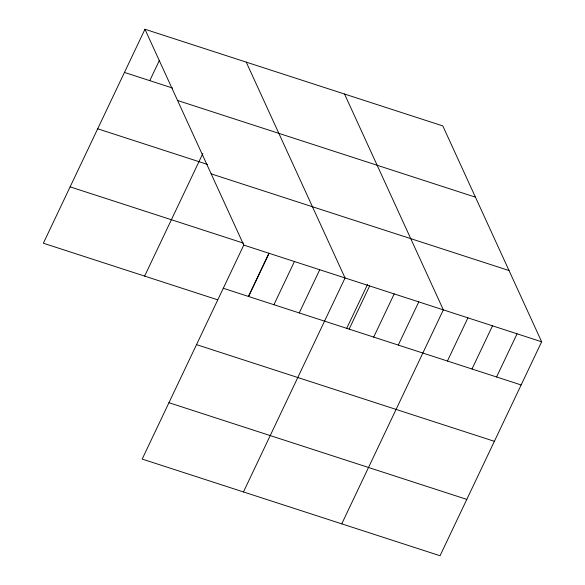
<?xml version="1.0" encoding="UTF-8"?>
<svg xmlns="http://www.w3.org/2000/svg" width="585" height="585" viewBox="0 0 585 585"><rect width="100%" height="100%" fill="white"/><g stroke="black" fill="none" stroke-linecap="round" stroke-linejoin="round"><path stroke-width="0.88" d="M144.956 29.25L243.784 245.093L142.177 459.071L440.044 555.75L541.644 341.772L442.823 125.929L144.956 29.25L43.356 243.228L217.503 299.754M149.775 80.65L159.442 60.277M144.627 276.098L202.841 153.497M248.354 296.566L268.91 253.276M248.596 296.493L269.1 253.312M273.919 304.705L294.423 261.524M299.235 312.924L319.739 269.743M243.455 491.941L345.055 277.963L246.234 62.12M346.649 328.47L367.592 284.361M349.128 329.121L369.632 285.941M373.698 337.092L394.202 293.911M398.275 345.07L418.78 301.889M341.75 523.846L443.35 309.867L344.528 94.024M447.423 361.025L467.927 317.845M471.993 368.996L492.497 325.816M496.57 376.974L517.074 333.794M124.459 72.43L172.56 88.043M177.569 100.481L475.437 197.16M97.695 128.795L207.441 164.414M211.17 173.862L509.03 270.541M70.12 186.864L243.418 243.111M243.784 245.093L541.644 341.772M223.28 288.273L521.14 384.952M196.516 344.638L494.376 441.317M168.941 402.707L466.808 499.385"/></g></svg>
